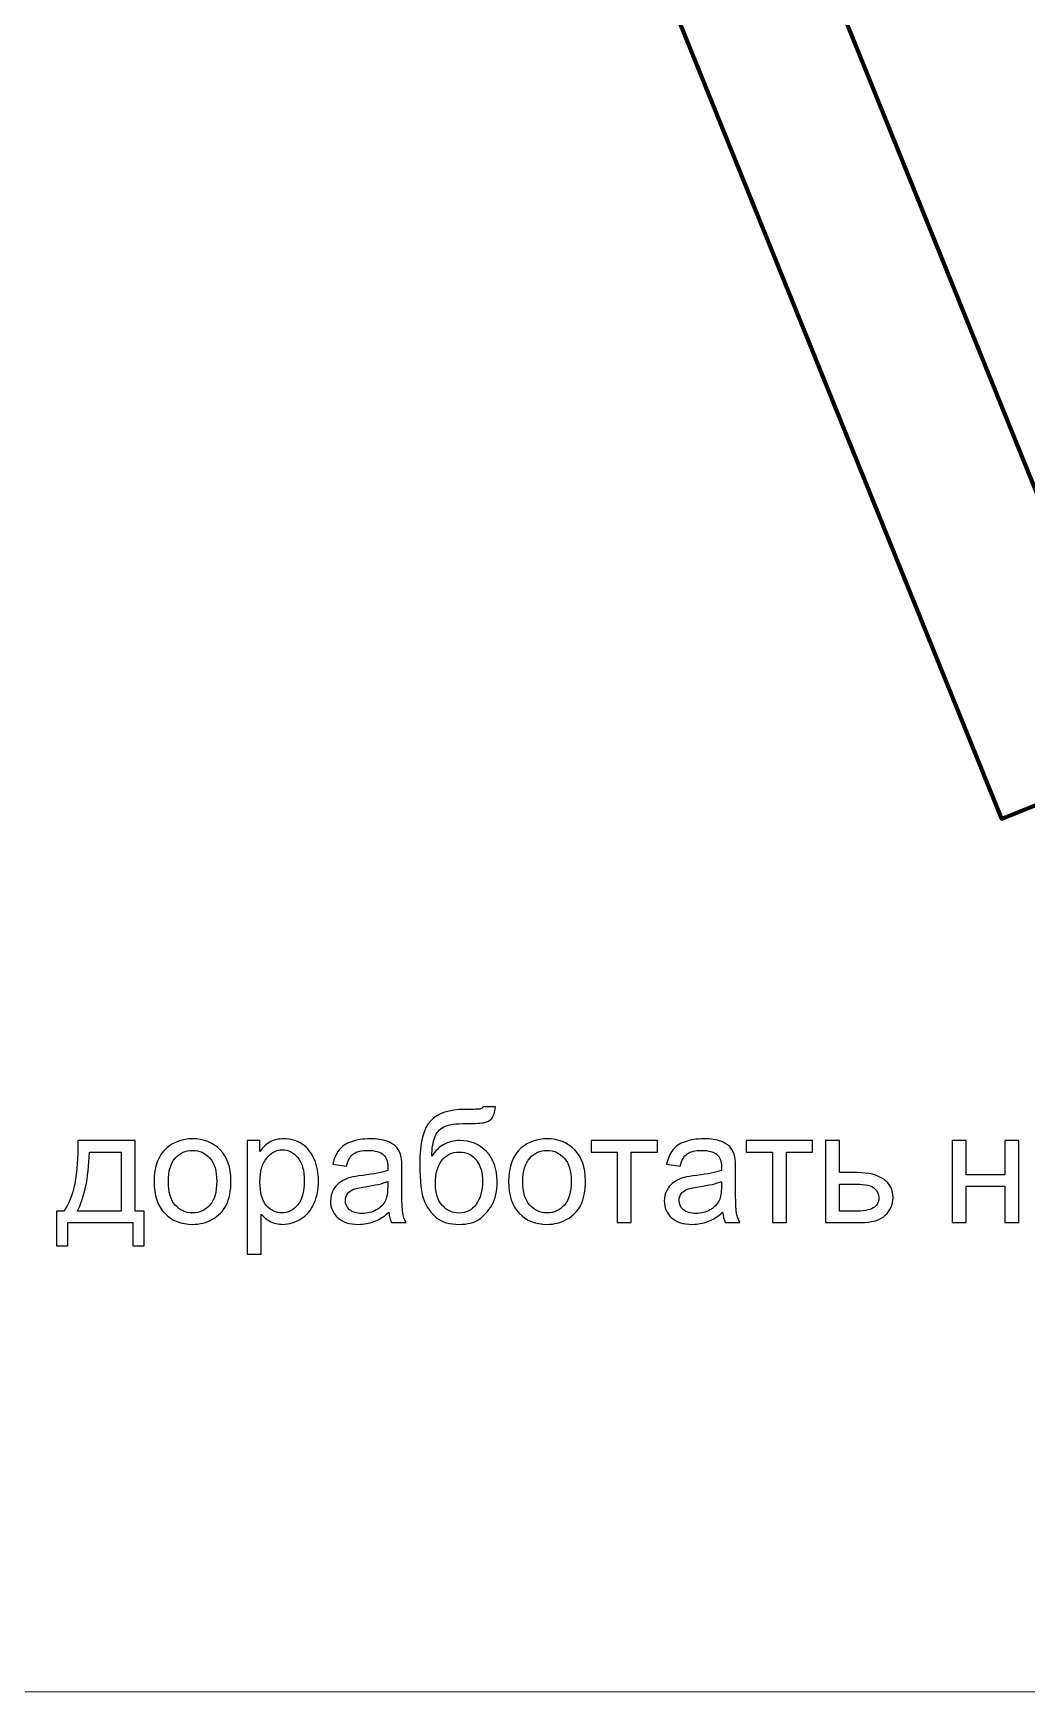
# Model space of a CAD drawing. Header units: centimetres. Extents: x -343 to 358, y -257 to 272.
# Drawn here: x -182.7 to -155.76, y 67.24 to 112.24 of the extents above; entities that cross this region are included whole.
import ezdxf

# ---------------------------------------------------------------- set-up
doc = ezdxf.new("R2010")
doc.units = ezdxf.units.CM
doc.header["$MEASUREMENT"] = 0
doc.layers.add('layer 1', color=7, linetype='Continuous')

msp = doc.modelspace()

# ---------------------------------------------------------------- linework, layer by layer
at = {"layer": 'layer 1', "color": 253, "lineweight": 20}
msp.add_open_spline([(-336.15246, 268.74795), (-336.15246, 268.74795), (-58.05242, 268.74795), (-58.05242, 268.74795), (-58.05242, 268.74795), (-54.20242, 268.74795), (-51.05242, 265.59795), (-51.05242, 261.74795), (-51.05242, 261.74795), (-51.05242, 261.74795), (-51.05242, 74.24125), (-51.05242, 74.24125), (-51.05242, 74.24125), (-51.05242, 70.39125), (-54.20242, 67.24125), (-58.05242, 67.24125), (-58.05242, 67.24125), (-58.05242, 67.24125), (-336.15246, 67.24125), (-336.15246, 67.24125), (-336.15246, 67.24125), (-340.00246, 67.24125), (-343.15246, 70.39125), (-343.15246, 74.24125), (-343.15246, 74.24125), (-343.15246, 74.24125), (-343.15246, 261.74795), (-343.15246, 261.74795), (-343.15246, 261.74795), (-343.15246, 265.59795), (-340.00246, 268.74795), (-336.15246, 268.74795)], degree=3, knots=[0, 0, 0, 0, 0.11111111, 0.11111111, 0.11111111, 0.11111111, 0.22222222, 0.22222222, 0.22222222, 0.22222222, 0.33333333, 0.33333333, 0.33333333, 0.33333333, 0.44444444, 0.44444444, 0.44444444, 0.44444444, 0.55555556, 0.55555556, 0.55555556, 0.55555556, 0.66666667, 0.66666667, 0.66666667, 0.66666667, 0.77777778, 0.77777778, 0.77777778, 0.77777778, 1, 1, 1, 1], dxfattribs=at)
at = {"layer": 'layer 1', "color": 142, "lineweight": 100}
msp.add_open_spline([(-180.01809, 149.26198), (-180.01809, 149.26198), (-176.12391, 150.8353), (-176.12391, 150.8353), (-176.12391, 150.8353), (-176.12391, 150.8353), (-152.55486, 92.49988), (-152.55486, 92.49988), (-152.55486, 92.49988), (-152.55486, 92.49988), (-156.44903, 90.92653), (-156.44903, 90.92653), (-156.44903, 90.92653), (-156.44903, 90.92653), (-180.01809, 149.26198), (-180.01809, 149.26198)], degree=3, knots=[0, 0, 0, 0, 0.2, 0.2, 0.2, 0.2, 0.4, 0.4, 0.4, 0.4, 0.6, 0.6, 0.6, 0.6, 1, 1, 1, 1], dxfattribs=at)
at = {"layer": 'layer 1', "color": 242}
for points, knots in [([(-170.50275, 83.11432), (-170.50275, 83.11432), (-170.16828, 83.11003), (-170.16828, 83.11003), (-170.16828, 83.11003), (-170.18329, 82.96067), (-170.21688, 82.85632), (-170.26762, 82.79772), (-170.26762, 82.79772), (-170.31837, 82.73912), (-170.3834, 82.70195), (-170.46345, 82.6848), (-170.46345, 82.6848), (-170.54349, 82.66836), (-170.70072, 82.65979), (-170.93442, 82.65979), (-170.93442, 82.65979), (-171.24459, 82.65979), (-171.45614, 82.62977), (-171.56906, 82.56974), (-171.56906, 82.56974), (-171.68126, 82.5097), (-171.76273, 82.41394), (-171.81205, 82.28244), (-171.81205, 82.28244), (-171.86136, 82.15022), (-171.88852, 81.98084), (-171.89423, 81.77287), (-171.89423, 81.77287), (-171.79918, 81.91437), (-171.68841, 82.02015), (-171.56119, 82.0909), (-171.56119, 82.0909), (-171.4347, 82.16165), (-171.29104, 82.19667), (-171.13239, 82.19667), (-171.13239, 82.19667), (-170.8408, 82.19667), (-170.59923, 82.09662), (-170.4077, 81.89651), (-170.4077, 81.89651), (-170.21688, 81.6964), (-170.12111, 81.42553), (-170.12111, 81.0832), (-170.12111, 81.0832), (-170.12111, 80.82377), (-170.169, 80.6108), (-170.26548, 80.44499), (-170.26548, 80.44499), (-170.36196, 80.27919), (-170.47631, 80.15054), (-170.60853, 80.05978), (-170.60853, 80.05978), (-170.74003, 79.96902), (-170.92013, 79.92399), (-171.14739, 79.92399), (-171.14739, 79.92399), (-171.41183, 79.92399), (-171.61694, 79.98402), (-171.76345, 80.10481), (-171.76345, 80.10481), (-171.90996, 80.22559), (-172.02216, 80.37996), (-172.10078, 80.56792), (-172.10078, 80.56792), (-172.17868, 80.75588), (-172.21798, 81.08392), (-172.21798, 81.5506), (-172.21798, 81.5506), (-172.21798, 82.13736), (-172.11864, 82.53257), (-171.92068, 82.73626), (-171.92068, 82.73626), (-171.72271, 82.93994), (-171.41754, 83.04143), (-171.00589, 83.04143), (-171.00589, 83.04143), (-170.74932, 83.04143), (-170.60424, 83.04571), (-170.56922, 83.05429), (-170.56922, 83.05429), (-170.53491, 83.06287), (-170.51276, 83.08288), (-170.50275, 83.11432)], [0, 0, 0, 0, 0.04545455, 0.04545455, 0.04545455, 0.04545455, 0.09090909, 0.09090909, 0.09090909, 0.09090909, 0.13636364, 0.13636364, 0.13636364, 0.13636364, 0.18181818, 0.18181818, 0.18181818, 0.18181818, 0.22727273, 0.22727273, 0.22727273, 0.22727273, 0.27272727, 0.27272727, 0.27272727, 0.27272727, 0.31818182, 0.31818182, 0.31818182, 0.31818182, 0.36363636, 0.36363636, 0.36363636, 0.36363636, 0.40909091, 0.40909091, 0.40909091, 0.40909091, 0.45454545, 0.45454545, 0.45454545, 0.45454545, 0.5, 0.5, 0.5, 0.5, 0.54545455, 0.54545455, 0.54545455, 0.54545455, 0.59090909, 0.59090909, 0.59090909, 0.59090909, 0.63636364, 0.63636364, 0.63636364, 0.63636364, 0.68181818, 0.68181818, 0.68181818, 0.68181818, 0.72727273, 0.72727273, 0.72727273, 0.72727273, 0.77272727, 0.77272727, 0.77272727, 0.77272727, 0.81818182, 0.81818182, 0.81818182, 0.81818182, 0.86363636, 0.86363636, 0.86363636, 0.86363636, 0.90909091, 0.90909091, 0.90909091, 0.90909091, 1, 1, 1, 1]), ([(-181.48453, 82.19667), (-181.48453, 82.19667), (-179.93224, 82.19667), (-179.93224, 82.19667), (-179.93224, 82.19667), (-179.93224, 82.19667), (-179.93224, 80.2799), (-179.93224, 80.2799), (-179.93224, 80.2799), (-179.93224, 80.2799), (-179.69211, 80.2799), (-179.69211, 80.2799), (-179.69211, 80.2799), (-179.69211, 80.2799), (-179.69211, 79.34081), (-179.69211, 79.34081), (-179.69211, 79.34081), (-179.69211, 79.34081), (-180.00085, 79.34081), (-180.00085, 79.34081), (-180.00085, 79.34081), (-180.00085, 79.34081), (-180.00085, 79.97116), (-180.00085, 79.97116), (-180.00085, 79.97116), (-180.00085, 79.97116), (-181.75468, 79.97116), (-181.75468, 79.97116), (-181.75468, 79.97116), (-181.75468, 79.97116), (-181.75468, 79.34081), (-181.75468, 79.34081), (-181.75468, 79.34081), (-181.75468, 79.34081), (-182.06342, 79.34081), (-182.06342, 79.34081), (-182.06342, 79.34081), (-182.06342, 79.34081), (-182.06342, 80.2799), (-182.06342, 80.2799), (-182.06342, 80.2799), (-182.06342, 80.2799), (-181.86617, 80.2799), (-181.86617, 80.2799), (-181.86617, 80.2799), (-181.60031, 80.64082), (-181.47309, 81.27974), (-181.48453, 82.19667)], [0, 0, 0, 0, 0.07692308, 0.07692308, 0.07692308, 0.07692308, 0.15384615, 0.15384615, 0.15384615, 0.15384615, 0.23076923, 0.23076923, 0.23076923, 0.23076923, 0.30769231, 0.30769231, 0.30769231, 0.30769231, 0.38461538, 0.38461538, 0.38461538, 0.38461538, 0.46153846, 0.46153846, 0.46153846, 0.46153846, 0.53846154, 0.53846154, 0.53846154, 0.53846154, 0.61538462, 0.61538462, 0.61538462, 0.61538462, 0.69230769, 0.69230769, 0.69230769, 0.69230769, 0.76923077, 0.76923077, 0.76923077, 0.76923077, 0.84615385, 0.84615385, 0.84615385, 0.84615385, 1, 1, 1, 1]), ([(-179.41982, 81.08392), (-179.41982, 81.49486), (-179.30547, 81.79931), (-179.07606, 81.99728), (-179.07606, 81.99728), (-178.88524, 82.16165), (-178.65154, 82.24384), (-178.37639, 82.24384), (-178.37639, 82.24384), (-178.07122, 82.24384), (-177.82108, 82.14379), (-177.62669, 81.94368), (-177.62669, 81.94368), (-177.43301, 81.74428), (-177.33582, 81.4677), (-177.33582, 81.11536), (-177.33582, 81.11536), (-177.33582, 80.82949), (-177.3787, 80.60508), (-177.46446, 80.44142), (-177.46446, 80.44142), (-177.55022, 80.27776), (-177.67529, 80.15054), (-177.83967, 80.05978), (-177.83967, 80.05978), (-178.00333, 79.96902), (-178.18271, 79.92399), (-178.37639, 79.92399), (-178.37639, 79.92399), (-178.68799, 79.92399), (-178.93956, 80.02333), (-179.13181, 80.22273), (-179.13181, 80.22273), (-179.32406, 80.42212), (-179.41982, 80.70942), (-179.41982, 81.08392)], [0, 0, 0, 0, 0.1, 0.1, 0.1, 0.1, 0.2, 0.2, 0.2, 0.2, 0.3, 0.3, 0.3, 0.3, 0.4, 0.4, 0.4, 0.4, 0.5, 0.5, 0.5, 0.5, 0.6, 0.6, 0.6, 0.6, 0.7, 0.7, 0.7, 0.7, 0.8, 0.8, 0.8, 0.8, 1, 1, 1, 1]), ([(-179.0339, 81.0832), (-179.0339, 80.79876), (-178.97172, 80.58578), (-178.84736, 80.44499), (-178.84736, 80.44499), (-178.7223, 80.30349), (-178.56578, 80.23273), (-178.37639, 80.23273), (-178.37639, 80.23273), (-178.18914, 80.23273), (-178.03334, 80.30349), (-177.90828, 80.44571), (-177.90828, 80.44571), (-177.78392, 80.58793), (-177.72174, 80.80448), (-177.72174, 81.09535), (-177.72174, 81.09535), (-177.72174, 81.36979), (-177.78464, 81.57776), (-177.9097, 81.71855), (-177.9097, 81.71855), (-178.03477, 81.86006), (-178.19057, 81.93081), (-178.37639, 81.93081), (-178.37639, 81.93081), (-178.56578, 81.93081), (-178.7223, 81.86077), (-178.84736, 81.71998), (-178.84736, 81.71998), (-178.97172, 81.57919), (-179.0339, 81.36693), (-179.0339, 81.0832)], [0, 0, 0, 0, 0.11111111, 0.11111111, 0.11111111, 0.11111111, 0.22222222, 0.22222222, 0.22222222, 0.22222222, 0.33333333, 0.33333333, 0.33333333, 0.33333333, 0.44444444, 0.44444444, 0.44444444, 0.44444444, 0.55555556, 0.55555556, 0.55555556, 0.55555556, 0.66666667, 0.66666667, 0.66666667, 0.66666667, 0.77777778, 0.77777778, 0.77777778, 0.77777778, 1, 1, 1, 1]), ([(-176.89343, 79.11783), (-176.89343, 79.11783), (-176.89343, 82.19667), (-176.89343, 82.19667), (-176.89343, 82.19667), (-176.89343, 82.19667), (-176.55038, 82.19667), (-176.55038, 82.19667), (-176.55038, 82.19667), (-176.55038, 82.19667), (-176.55038, 81.90437), (-176.55038, 81.90437), (-176.55038, 81.90437), (-176.46962, 82.01729), (-176.37814, 82.10234), (-176.27594, 82.1588), (-176.27594, 82.1588), (-176.17446, 82.21526), (-176.05082, 82.24384), (-175.90574, 82.24384), (-175.90574, 82.24384), (-175.71563, 82.24384), (-175.5484, 82.19524), (-175.40332, 82.09733), (-175.40332, 82.09733), (-175.25824, 82.00014), (-175.14889, 81.8622), (-175.07457, 81.68496), (-175.07457, 81.68496), (-175.00095, 81.50701), (-174.96379, 81.31261), (-174.96379, 81.10035), (-174.96379, 81.10035), (-174.96379, 80.8738), (-175.00453, 80.6694), (-175.086, 80.48716), (-175.086, 80.48716), (-175.16747, 80.30563), (-175.28611, 80.16627), (-175.44191, 80.06907), (-175.44191, 80.06907), (-175.597, 79.97259), (-175.76066, 79.92399), (-175.93218, 79.92399), (-175.93218, 79.92399), (-176.05797, 79.92399), (-176.17089, 79.95043), (-176.27023, 80.00332), (-176.27023, 80.00332), (-176.37028, 80.05621), (-176.45175, 80.12267), (-176.51608, 80.20343), (-176.51608, 80.20343), (-176.51608, 80.20343), (-176.51608, 79.11783), (-176.51608, 79.11783), (-176.51608, 79.11783), (-176.51608, 79.11783), (-176.89343, 79.11783), (-176.89343, 79.11783)], [0, 0, 0, 0, 0.0625, 0.0625, 0.0625, 0.0625, 0.125, 0.125, 0.125, 0.125, 0.1875, 0.1875, 0.1875, 0.1875, 0.25, 0.25, 0.25, 0.25, 0.3125, 0.3125, 0.3125, 0.3125, 0.375, 0.375, 0.375, 0.375, 0.4375, 0.4375, 0.4375, 0.4375, 0.5, 0.5, 0.5, 0.5, 0.5625, 0.5625, 0.5625, 0.5625, 0.625, 0.625, 0.625, 0.625, 0.6875, 0.6875, 0.6875, 0.6875, 0.75, 0.75, 0.75, 0.75, 0.8125, 0.8125, 0.8125, 0.8125, 0.875, 0.875, 0.875, 0.875, 1, 1, 1, 1]), ([(-176.55038, 81.07034), (-176.55038, 80.78518), (-176.49249, 80.57435), (-176.37743, 80.43785), (-176.37743, 80.43785), (-176.26165, 80.30134), (-176.12157, 80.23273), (-175.9572, 80.23273), (-175.9572, 80.23273), (-175.78996, 80.23273), (-175.64702, 80.30349), (-175.52839, 80.44499), (-175.52839, 80.44499), (-175.40904, 80.5865), (-175.34972, 80.80519), (-175.34972, 81.10178), (-175.34972, 81.10178), (-175.34972, 81.3848), (-175.40761, 81.59634), (-175.5241, 81.73713), (-175.5241, 81.73713), (-175.64059, 81.87793), (-175.77924, 81.94796), (-175.94076, 81.94796), (-175.94076, 81.94796), (-176.10085, 81.94796), (-176.24235, 81.87292), (-176.36528, 81.72356), (-176.36528, 81.72356), (-176.48892, 81.57347), (-176.55038, 81.35621), (-176.55038, 81.07034)], [0, 0, 0, 0, 0.11111111, 0.11111111, 0.11111111, 0.11111111, 0.22222222, 0.22222222, 0.22222222, 0.22222222, 0.33333333, 0.33333333, 0.33333333, 0.33333333, 0.44444444, 0.44444444, 0.44444444, 0.44444444, 0.55555556, 0.55555556, 0.55555556, 0.55555556, 0.66666667, 0.66666667, 0.66666667, 0.66666667, 0.77777778, 0.77777778, 0.77777778, 0.77777778, 1, 1, 1, 1]), ([(-173.05488, 80.24989), (-173.19495, 80.13053), (-173.33003, 80.04692), (-173.45939, 79.9976), (-173.45939, 79.9976), (-173.58874, 79.94829), (-173.72739, 79.92399), (-173.87604, 79.92399), (-173.87604, 79.92399), (-174.12047, 79.92399), (-174.30843, 79.98331), (-174.43993, 80.10266), (-174.43993, 80.10266), (-174.57143, 80.2213), (-174.63718, 80.37352), (-174.63718, 80.55863), (-174.63718, 80.55863), (-174.63718, 80.66726), (-174.61217, 80.7666), (-174.56285, 80.85665), (-174.56285, 80.85665), (-174.51282, 80.9467), (-174.44779, 81.01817), (-174.36774, 81.07248), (-174.36774, 81.07248), (-174.28699, 81.1268), (-174.19694, 81.16825), (-174.09617, 81.19612), (-174.09617, 81.19612), (-174.02184, 81.21542), (-173.90963, 81.234), (-173.76027, 81.25258), (-173.76027, 81.25258), (-173.45581, 81.28832), (-173.23069, 81.33191), (-173.08704, 81.38194), (-173.08704, 81.38194), (-173.08561, 81.4334), (-173.08489, 81.46627), (-173.08489, 81.47985), (-173.08489, 81.47985), (-173.08489, 81.63279), (-173.12063, 81.74071), (-173.1921, 81.8036), (-173.1921, 81.8036), (-173.28858, 81.88865), (-173.43223, 81.93081), (-173.62233, 81.93081), (-173.62233, 81.93081), (-173.80029, 81.93081), (-173.93179, 81.89937), (-174.01612, 81.83719), (-174.01612, 81.83719), (-174.10117, 81.77501), (-174.16335, 81.66495), (-174.20408, 81.50629), (-174.20408, 81.50629), (-174.20408, 81.50629), (-174.57286, 81.55775), (-174.57286, 81.55775), (-174.57286, 81.55775), (-174.53927, 81.71569), (-174.48424, 81.84362), (-174.40705, 81.94082), (-174.40705, 81.94082), (-174.32987, 82.03801), (-174.21838, 82.11234), (-174.07258, 82.16523), (-174.07258, 82.16523), (-173.9275, 82.2174), (-173.75812, 82.24384), (-173.56659, 82.24384), (-173.56659, 82.24384), (-173.37648, 82.24384), (-173.2214, 82.22169), (-173.10205, 82.17666), (-173.10205, 82.17666), (-172.98341, 82.13164), (-172.8955, 82.07589), (-172.83976, 82.008), (-172.83976, 82.008), (-172.78401, 81.9401), (-172.74471, 81.85434), (-172.72184, 81.75071), (-172.72184, 81.75071), (-172.70969, 81.68639), (-172.70326, 81.57061), (-172.70326, 81.40409), (-172.70326, 81.40409), (-172.70326, 81.40409), (-172.70326, 80.90382), (-172.70326, 80.90382), (-172.70326, 80.90382), (-172.70326, 80.55434), (-172.69539, 80.3335), (-172.67967, 80.23988), (-172.67967, 80.23988), (-172.66466, 80.14626), (-172.63322, 80.05692), (-172.58748, 79.97116), (-172.58748, 79.97116), (-172.58748, 79.97116), (-172.98198, 79.97116), (-172.98198, 79.97116), (-172.98198, 79.97116), (-173.01986, 80.05049), (-173.04416, 80.1434), (-173.05488, 80.24989)], [0, 0, 0, 0, 0.03571429, 0.03571429, 0.03571429, 0.03571429, 0.07142857, 0.07142857, 0.07142857, 0.07142857, 0.10714286, 0.10714286, 0.10714286, 0.10714286, 0.14285714, 0.14285714, 0.14285714, 0.14285714, 0.17857143, 0.17857143, 0.17857143, 0.17857143, 0.21428571, 0.21428571, 0.21428571, 0.21428571, 0.25, 0.25, 0.25, 0.25, 0.28571429, 0.28571429, 0.28571429, 0.28571429, 0.32142857, 0.32142857, 0.32142857, 0.32142857, 0.35714286, 0.35714286, 0.35714286, 0.35714286, 0.39285714, 0.39285714, 0.39285714, 0.39285714, 0.42857143, 0.42857143, 0.42857143, 0.42857143, 0.46428571, 0.46428571, 0.46428571, 0.46428571, 0.5, 0.5, 0.5, 0.5, 0.53571429, 0.53571429, 0.53571429, 0.53571429, 0.57142857, 0.57142857, 0.57142857, 0.57142857, 0.60714286, 0.60714286, 0.60714286, 0.60714286, 0.64285714, 0.64285714, 0.64285714, 0.64285714, 0.67857143, 0.67857143, 0.67857143, 0.67857143, 0.71428571, 0.71428571, 0.71428571, 0.71428571, 0.75, 0.75, 0.75, 0.75, 0.78571429, 0.78571429, 0.78571429, 0.78571429, 0.82142857, 0.82142857, 0.82142857, 0.82142857, 0.85714286, 0.85714286, 0.85714286, 0.85714286, 0.89285714, 0.89285714, 0.89285714, 0.89285714, 0.92857143, 0.92857143, 0.92857143, 0.92857143, 1, 1, 1, 1]), ([(-169.80879, 81.08392), (-169.80879, 81.49486), (-169.69444, 81.79931), (-169.46503, 81.99728), (-169.46503, 81.99728), (-169.27421, 82.16165), (-169.04051, 82.24384), (-168.76536, 82.24384), (-168.76536, 82.24384), (-168.46019, 82.24384), (-168.21005, 82.14379), (-168.01566, 81.94368), (-168.01566, 81.94368), (-167.82198, 81.74428), (-167.72479, 81.4677), (-167.72479, 81.11536), (-167.72479, 81.11536), (-167.72479, 80.82949), (-167.76767, 80.60508), (-167.85343, 80.44142), (-167.85343, 80.44142), (-167.93919, 80.27776), (-168.06426, 80.15054), (-168.22864, 80.05978), (-168.22864, 80.05978), (-168.3923, 79.96902), (-168.57168, 79.92399), (-168.76536, 79.92399), (-168.76536, 79.92399), (-169.07696, 79.92399), (-169.32853, 80.02333), (-169.52078, 80.22273), (-169.52078, 80.22273), (-169.71303, 80.42212), (-169.80879, 80.70942), (-169.80879, 81.08392)], [0, 0, 0, 0, 0.1, 0.1, 0.1, 0.1, 0.2, 0.2, 0.2, 0.2, 0.3, 0.3, 0.3, 0.3, 0.4, 0.4, 0.4, 0.4, 0.5, 0.5, 0.5, 0.5, 0.6, 0.6, 0.6, 0.6, 0.7, 0.7, 0.7, 0.7, 0.8, 0.8, 0.8, 0.8, 1, 1, 1, 1]), ([(-169.42287, 81.0832), (-169.42287, 80.79876), (-169.36069, 80.58578), (-169.23633, 80.44499), (-169.23633, 80.44499), (-169.11127, 80.30349), (-168.95475, 80.23273), (-168.76536, 80.23273), (-168.76536, 80.23273), (-168.57811, 80.23273), (-168.42231, 80.30349), (-168.29725, 80.44571), (-168.29725, 80.44571), (-168.17289, 80.58793), (-168.11071, 80.80448), (-168.11071, 81.09535), (-168.11071, 81.09535), (-168.11071, 81.36979), (-168.17361, 81.57776), (-168.29867, 81.71855), (-168.29867, 81.71855), (-168.42374, 81.86006), (-168.57954, 81.93081), (-168.76536, 81.93081), (-168.76536, 81.93081), (-168.95475, 81.93081), (-169.11127, 81.86077), (-169.23633, 81.71998), (-169.23633, 81.71998), (-169.36069, 81.57919), (-169.42287, 81.36693), (-169.42287, 81.0832)], [0, 0, 0, 0, 0.11111111, 0.11111111, 0.11111111, 0.11111111, 0.22222222, 0.22222222, 0.22222222, 0.22222222, 0.33333333, 0.33333333, 0.33333333, 0.33333333, 0.44444444, 0.44444444, 0.44444444, 0.44444444, 0.55555556, 0.55555556, 0.55555556, 0.55555556, 0.66666667, 0.66666667, 0.66666667, 0.66666667, 0.77777778, 0.77777778, 0.77777778, 0.77777778, 1, 1, 1, 1]), ([(-167.57399, 82.19667), (-167.57399, 82.19667), (-165.77299, 82.19667), (-165.77299, 82.19667), (-165.77299, 82.19667), (-165.77299, 82.19667), (-165.77299, 81.88364), (-165.77299, 81.88364), (-165.77299, 81.88364), (-165.77299, 81.88364), (-166.48482, 81.88364), (-166.48482, 81.88364), (-166.48482, 81.88364), (-166.48482, 81.88364), (-166.48482, 79.97116), (-166.48482, 79.97116), (-166.48482, 79.97116), (-166.48482, 79.97116), (-166.86217, 79.97116), (-166.86217, 79.97116), (-166.86217, 79.97116), (-166.86217, 79.97116), (-166.86217, 81.88364), (-166.86217, 81.88364), (-166.86217, 81.88364), (-166.86217, 81.88364), (-167.57399, 81.88364), (-167.57399, 81.88364), (-167.57399, 81.88364), (-167.57399, 81.88364), (-167.57399, 82.19667), (-167.57399, 82.19667)], [0, 0, 0, 0, 0.11111111, 0.11111111, 0.11111111, 0.11111111, 0.22222222, 0.22222222, 0.22222222, 0.22222222, 0.33333333, 0.33333333, 0.33333333, 0.33333333, 0.44444444, 0.44444444, 0.44444444, 0.44444444, 0.55555556, 0.55555556, 0.55555556, 0.55555556, 0.66666667, 0.66666667, 0.66666667, 0.66666667, 0.77777778, 0.77777778, 0.77777778, 0.77777778, 1, 1, 1, 1]), ([(-164.00702, 80.24989), (-164.14709, 80.13053), (-164.28217, 80.04692), (-164.41153, 79.9976), (-164.41153, 79.9976), (-164.54088, 79.94829), (-164.67953, 79.92399), (-164.82818, 79.92399), (-164.82818, 79.92399), (-165.07261, 79.92399), (-165.26057, 79.98331), (-165.39207, 80.10266), (-165.39207, 80.10266), (-165.52357, 80.2213), (-165.58932, 80.37352), (-165.58932, 80.55863), (-165.58932, 80.55863), (-165.58932, 80.66726), (-165.56431, 80.7666), (-165.51499, 80.85665), (-165.51499, 80.85665), (-165.46496, 80.9467), (-165.39993, 81.01817), (-165.31988, 81.07248), (-165.31988, 81.07248), (-165.23913, 81.1268), (-165.14908, 81.16825), (-165.04831, 81.19612), (-165.04831, 81.19612), (-164.97398, 81.21542), (-164.86177, 81.234), (-164.71241, 81.25258), (-164.71241, 81.25258), (-164.40795, 81.28832), (-164.18283, 81.33191), (-164.03918, 81.38194), (-164.03918, 81.38194), (-164.03775, 81.4334), (-164.03703, 81.46627), (-164.03703, 81.47985), (-164.03703, 81.47985), (-164.03703, 81.63279), (-164.07277, 81.74071), (-164.14424, 81.8036), (-164.14424, 81.8036), (-164.24072, 81.88865), (-164.38437, 81.93081), (-164.57447, 81.93081), (-164.57447, 81.93081), (-164.75243, 81.93081), (-164.88393, 81.89937), (-164.96826, 81.83719), (-164.96826, 81.83719), (-165.05331, 81.77501), (-165.11549, 81.66495), (-165.15622, 81.50629), (-165.15622, 81.50629), (-165.15622, 81.50629), (-165.525, 81.55775), (-165.525, 81.55775), (-165.525, 81.55775), (-165.49141, 81.71569), (-165.43638, 81.84362), (-165.35919, 81.94082), (-165.35919, 81.94082), (-165.28201, 82.03801), (-165.17052, 82.11234), (-165.02472, 82.16523), (-165.02472, 82.16523), (-164.87964, 82.2174), (-164.71026, 82.24384), (-164.51873, 82.24384), (-164.51873, 82.24384), (-164.32862, 82.24384), (-164.17354, 82.22169), (-164.05419, 82.17666), (-164.05419, 82.17666), (-163.93555, 82.13164), (-163.84764, 82.07589), (-163.7919, 82.008), (-163.7919, 82.008), (-163.73615, 81.9401), (-163.69685, 81.85434), (-163.67398, 81.75071), (-163.67398, 81.75071), (-163.66183, 81.68639), (-163.6554, 81.57061), (-163.6554, 81.40409), (-163.6554, 81.40409), (-163.6554, 81.40409), (-163.6554, 80.90382), (-163.6554, 80.90382), (-163.6554, 80.90382), (-163.6554, 80.55434), (-163.64753, 80.3335), (-163.63181, 80.23988), (-163.63181, 80.23988), (-163.6168, 80.14626), (-163.58536, 80.05692), (-163.53962, 79.97116), (-163.53962, 79.97116), (-163.53962, 79.97116), (-163.93412, 79.97116), (-163.93412, 79.97116), (-163.93412, 79.97116), (-163.972, 80.05049), (-163.9963, 80.1434), (-164.00702, 80.24989)], [0, 0, 0, 0, 0.03571429, 0.03571429, 0.03571429, 0.03571429, 0.07142857, 0.07142857, 0.07142857, 0.07142857, 0.10714286, 0.10714286, 0.10714286, 0.10714286, 0.14285714, 0.14285714, 0.14285714, 0.14285714, 0.17857143, 0.17857143, 0.17857143, 0.17857143, 0.21428571, 0.21428571, 0.21428571, 0.21428571, 0.25, 0.25, 0.25, 0.25, 0.28571429, 0.28571429, 0.28571429, 0.28571429, 0.32142857, 0.32142857, 0.32142857, 0.32142857, 0.35714286, 0.35714286, 0.35714286, 0.35714286, 0.39285714, 0.39285714, 0.39285714, 0.39285714, 0.42857143, 0.42857143, 0.42857143, 0.42857143, 0.46428571, 0.46428571, 0.46428571, 0.46428571, 0.5, 0.5, 0.5, 0.5, 0.53571429, 0.53571429, 0.53571429, 0.53571429, 0.57142857, 0.57142857, 0.57142857, 0.57142857, 0.60714286, 0.60714286, 0.60714286, 0.60714286, 0.64285714, 0.64285714, 0.64285714, 0.64285714, 0.67857143, 0.67857143, 0.67857143, 0.67857143, 0.71428571, 0.71428571, 0.71428571, 0.71428571, 0.75, 0.75, 0.75, 0.75, 0.78571429, 0.78571429, 0.78571429, 0.78571429, 0.82142857, 0.82142857, 0.82142857, 0.82142857, 0.85714286, 0.85714286, 0.85714286, 0.85714286, 0.89285714, 0.89285714, 0.89285714, 0.89285714, 0.92857143, 0.92857143, 0.92857143, 0.92857143, 1, 1, 1, 1]), ([(-163.36738, 82.19667), (-163.36738, 82.19667), (-161.56638, 82.19667), (-161.56638, 82.19667), (-161.56638, 82.19667), (-161.56638, 82.19667), (-161.56638, 81.88364), (-161.56638, 81.88364), (-161.56638, 81.88364), (-161.56638, 81.88364), (-162.27821, 81.88364), (-162.27821, 81.88364), (-162.27821, 81.88364), (-162.27821, 81.88364), (-162.27821, 79.97116), (-162.27821, 79.97116), (-162.27821, 79.97116), (-162.27821, 79.97116), (-162.65556, 79.97116), (-162.65556, 79.97116), (-162.65556, 79.97116), (-162.65556, 79.97116), (-162.65556, 81.88364), (-162.65556, 81.88364), (-162.65556, 81.88364), (-162.65556, 81.88364), (-163.36738, 81.88364), (-163.36738, 81.88364), (-163.36738, 81.88364), (-163.36738, 81.88364), (-163.36738, 82.19667), (-163.36738, 82.19667)], [0, 0, 0, 0, 0.11111111, 0.11111111, 0.11111111, 0.11111111, 0.22222222, 0.22222222, 0.22222222, 0.22222222, 0.33333333, 0.33333333, 0.33333333, 0.33333333, 0.44444444, 0.44444444, 0.44444444, 0.44444444, 0.55555556, 0.55555556, 0.55555556, 0.55555556, 0.66666667, 0.66666667, 0.66666667, 0.66666667, 0.77777778, 0.77777778, 0.77777778, 0.77777778, 1, 1, 1, 1]), ([(-161.21476, 82.19667), (-161.21476, 82.19667), (-160.83741, 82.19667), (-160.83741, 82.19667), (-160.83741, 82.19667), (-160.83741, 82.19667), (-160.83741, 81.32619), (-160.83741, 81.32619), (-160.83741, 81.32619), (-160.83741, 81.32619), (-160.36001, 81.32619), (-160.36001, 81.32619), (-160.36001, 81.32619), (-160.04841, 81.32619), (-159.80899, 81.26616), (-159.64032, 81.14538), (-159.64032, 81.14538), (-159.47237, 81.0246), (-159.38804, 80.85808), (-159.38804, 80.64582), (-159.38804, 80.64582), (-159.38804, 80.46), (-159.45808, 80.30134), (-159.59887, 80.16913), (-159.59887, 80.16913), (-159.73895, 80.03691), (-159.96336, 79.97116), (-160.2721, 79.97116), (-160.2721, 79.97116), (-160.2721, 79.97116), (-161.21476, 79.97116), (-161.21476, 79.97116), (-161.21476, 79.97116), (-161.21476, 79.97116), (-161.21476, 82.19667), (-161.21476, 82.19667)], [0, 0, 0, 0, 0.1, 0.1, 0.1, 0.1, 0.2, 0.2, 0.2, 0.2, 0.3, 0.3, 0.3, 0.3, 0.4, 0.4, 0.4, 0.4, 0.5, 0.5, 0.5, 0.5, 0.6, 0.6, 0.6, 0.6, 0.7, 0.7, 0.7, 0.7, 0.8, 0.8, 0.8, 0.8, 1, 1, 1, 1]), ([(-157.78073, 82.19667), (-157.78073, 82.19667), (-157.40338, 82.19667), (-157.40338, 82.19667), (-157.40338, 82.19667), (-157.40338, 82.19667), (-157.40338, 81.27045), (-157.40338, 81.27045), (-157.40338, 81.27045), (-157.40338, 81.27045), (-156.35708, 81.27045), (-156.35708, 81.27045), (-156.35708, 81.27045), (-156.35708, 81.27045), (-156.35708, 82.19667), (-156.35708, 82.19667), (-156.35708, 82.19667), (-156.35708, 82.19667), (-155.97973, 82.19667), (-155.97973, 82.19667), (-155.97973, 82.19667), (-155.97973, 82.19667), (-155.97973, 79.97116), (-155.97973, 79.97116), (-155.97973, 79.97116), (-155.97973, 79.97116), (-156.35708, 79.97116), (-156.35708, 79.97116), (-156.35708, 79.97116), (-156.35708, 79.97116), (-156.35708, 80.95742), (-156.35708, 80.95742), (-156.35708, 80.95742), (-156.35708, 80.95742), (-157.40338, 80.95742), (-157.40338, 80.95742), (-157.40338, 80.95742), (-157.40338, 80.95742), (-157.40338, 79.97116), (-157.40338, 79.97116), (-157.40338, 79.97116), (-157.40338, 79.97116), (-157.78073, 79.97116), (-157.78073, 79.97116), (-157.78073, 79.97116), (-157.78073, 79.97116), (-157.78073, 82.19667), (-157.78073, 82.19667)], [0, 0, 0, 0, 0.07692308, 0.07692308, 0.07692308, 0.07692308, 0.15384615, 0.15384615, 0.15384615, 0.15384615, 0.23076923, 0.23076923, 0.23076923, 0.23076923, 0.30769231, 0.30769231, 0.30769231, 0.30769231, 0.38461538, 0.38461538, 0.38461538, 0.38461538, 0.46153846, 0.46153846, 0.46153846, 0.46153846, 0.53846154, 0.53846154, 0.53846154, 0.53846154, 0.61538462, 0.61538462, 0.61538462, 0.61538462, 0.69230769, 0.69230769, 0.69230769, 0.69230769, 0.76923077, 0.76923077, 0.76923077, 0.76923077, 0.84615385, 0.84615385, 0.84615385, 0.84615385, 1, 1, 1, 1]), ([(-181.1715, 81.88364), (-181.19937, 81.1611), (-181.31086, 80.62652), (-181.50597, 80.2799), (-181.50597, 80.2799), (-181.50597, 80.2799), (-180.3096, 80.2799), (-180.3096, 80.2799), (-180.3096, 80.2799), (-180.3096, 80.2799), (-180.3096, 81.88364), (-180.3096, 81.88364), (-180.3096, 81.88364), (-180.3096, 81.88364), (-181.1715, 81.88364), (-181.1715, 81.88364)], [0, 0, 0, 0, 0.2, 0.2, 0.2, 0.2, 0.4, 0.4, 0.4, 0.4, 0.6, 0.6, 0.6, 0.6, 1, 1, 1, 1]), ([(-170.51562, 81.09392), (-170.51562, 81.32476), (-170.57065, 81.51415), (-170.67999, 81.66209), (-170.67999, 81.66209), (-170.78934, 81.81003), (-170.94371, 81.88364), (-171.14311, 81.88364), (-171.14311, 81.88364), (-171.35108, 81.88364), (-171.51117, 81.80574), (-171.62409, 81.64923), (-171.62409, 81.64923), (-171.737, 81.49343), (-171.79346, 81.28546), (-171.79346, 81.0246), (-171.79346, 81.0246), (-171.79346, 80.76731), (-171.73129, 80.57006), (-171.60622, 80.43356), (-171.60622, 80.43356), (-171.48186, 80.29705), (-171.32749, 80.22844), (-171.14525, 80.22844), (-171.14525, 80.22844), (-170.958, 80.22844), (-170.80649, 80.30777), (-170.69, 80.46572), (-170.69, 80.46572), (-170.57351, 80.62366), (-170.51562, 80.83306), (-170.51562, 81.09392)], [0, 0, 0, 0, 0.11111111, 0.11111111, 0.11111111, 0.11111111, 0.22222222, 0.22222222, 0.22222222, 0.22222222, 0.33333333, 0.33333333, 0.33333333, 0.33333333, 0.44444444, 0.44444444, 0.44444444, 0.44444444, 0.55555556, 0.55555556, 0.55555556, 0.55555556, 0.66666667, 0.66666667, 0.66666667, 0.66666667, 0.77777778, 0.77777778, 0.77777778, 0.77777778, 1, 1, 1, 1]), ([(-173.08489, 81.08606), (-173.22211, 81.03032), (-173.42794, 80.98315), (-173.70238, 80.94455), (-173.70238, 80.94455), (-173.85818, 80.9224), (-173.96824, 80.89739), (-174.03256, 80.86951), (-174.03256, 80.86951), (-174.09688, 80.84164), (-174.14619, 80.8009), (-174.18121, 80.74802), (-174.18121, 80.74802), (-174.21623, 80.69442), (-174.2341, 80.6351), (-174.2341, 80.56935), (-174.2341, 80.56935), (-174.2341, 80.47001), (-174.19622, 80.38639), (-174.11975, 80.31992), (-174.11975, 80.31992), (-174.04328, 80.25346), (-173.93179, 80.21987), (-173.78528, 80.21987), (-173.78528, 80.21987), (-173.6402, 80.21987), (-173.51084, 80.25131), (-173.39721, 80.31492), (-173.39721, 80.31492), (-173.28429, 80.37781), (-173.20067, 80.46429), (-173.14779, 80.57364), (-173.14779, 80.57364), (-173.10705, 80.65868), (-173.08704, 80.78375), (-173.08704, 80.94884), (-173.08704, 80.94884), (-173.08704, 80.94884), (-173.08489, 81.08606), (-173.08489, 81.08606)], [0, 0, 0, 0, 0.09090909, 0.09090909, 0.09090909, 0.09090909, 0.18181818, 0.18181818, 0.18181818, 0.18181818, 0.27272727, 0.27272727, 0.27272727, 0.27272727, 0.36363636, 0.36363636, 0.36363636, 0.36363636, 0.45454545, 0.45454545, 0.45454545, 0.45454545, 0.54545455, 0.54545455, 0.54545455, 0.54545455, 0.63636364, 0.63636364, 0.63636364, 0.63636364, 0.72727273, 0.72727273, 0.72727273, 0.72727273, 0.81818182, 0.81818182, 0.81818182, 0.81818182, 1, 1, 1, 1]), ([(-164.03703, 81.08606), (-164.17425, 81.03032), (-164.38008, 80.98315), (-164.65452, 80.94455), (-164.65452, 80.94455), (-164.81032, 80.9224), (-164.92038, 80.89739), (-164.9847, 80.86951), (-164.9847, 80.86951), (-165.04902, 80.84164), (-165.09833, 80.8009), (-165.13335, 80.74802), (-165.13335, 80.74802), (-165.16837, 80.69442), (-165.18624, 80.6351), (-165.18624, 80.56935), (-165.18624, 80.56935), (-165.18624, 80.47001), (-165.14836, 80.38639), (-165.07189, 80.31992), (-165.07189, 80.31992), (-164.99542, 80.25346), (-164.88393, 80.21987), (-164.73742, 80.21987), (-164.73742, 80.21987), (-164.59234, 80.21987), (-164.46298, 80.25131), (-164.34935, 80.31492), (-164.34935, 80.31492), (-164.23643, 80.37781), (-164.15281, 80.46429), (-164.09993, 80.57364), (-164.09993, 80.57364), (-164.05919, 80.65868), (-164.03918, 80.78375), (-164.03918, 80.94884), (-164.03918, 80.94884), (-164.03918, 80.94884), (-164.03703, 81.08606), (-164.03703, 81.08606)], [0, 0, 0, 0, 0.09090909, 0.09090909, 0.09090909, 0.09090909, 0.18181818, 0.18181818, 0.18181818, 0.18181818, 0.27272727, 0.27272727, 0.27272727, 0.27272727, 0.36363636, 0.36363636, 0.36363636, 0.36363636, 0.45454545, 0.45454545, 0.45454545, 0.45454545, 0.54545455, 0.54545455, 0.54545455, 0.54545455, 0.63636364, 0.63636364, 0.63636364, 0.63636364, 0.72727273, 0.72727273, 0.72727273, 0.72727273, 0.81818182, 0.81818182, 0.81818182, 0.81818182, 1, 1, 1, 1]), ([(-160.83741, 80.2799), (-160.83741, 80.2799), (-160.44005, 80.2799), (-160.44005, 80.2799), (-160.44005, 80.2799), (-160.20063, 80.2799), (-160.02982, 80.3092), (-159.92762, 80.36781), (-159.92762, 80.36781), (-159.82542, 80.42641), (-159.77397, 80.51789), (-159.77397, 80.64224), (-159.77397, 80.64224), (-159.77397, 80.73873), (-159.81185, 80.82449), (-159.8876, 80.90024), (-159.8876, 80.90024), (-159.96336, 80.97529), (-160.13059, 81.01316), (-160.39002, 81.01316), (-160.39002, 81.01316), (-160.39002, 81.01316), (-160.83741, 81.01316), (-160.83741, 81.01316), (-160.83741, 81.01316), (-160.83741, 81.01316), (-160.83741, 80.2799), (-160.83741, 80.2799)], [0, 0, 0, 0, 0.125, 0.125, 0.125, 0.125, 0.25, 0.25, 0.25, 0.25, 0.375, 0.375, 0.375, 0.375, 0.5, 0.5, 0.5, 0.5, 0.625, 0.625, 0.625, 0.625, 0.75, 0.75, 0.75, 0.75, 1, 1, 1, 1])]:
    msp.add_open_spline(points, degree=3, knots=knots, dxfattribs=at)

doc.saveas('drawing.dxf')
